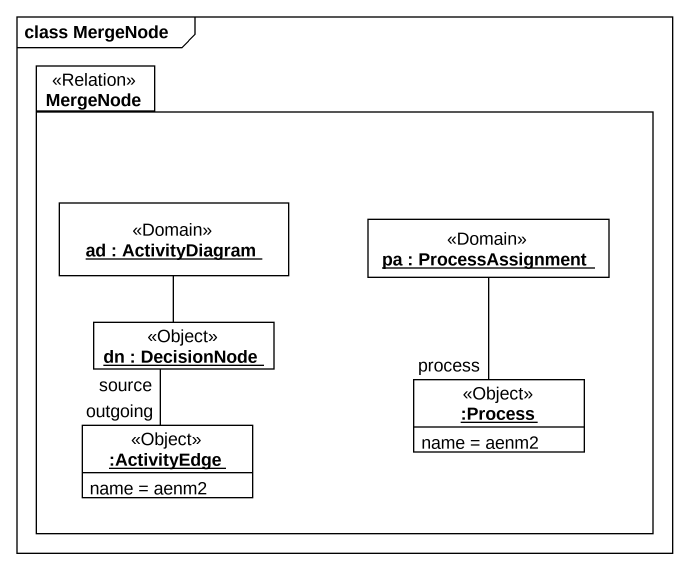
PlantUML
@startuml
mainframe class MergeNode
hide circle
hide empty members
package MergeNode <<Relation>> {
  object "ad : ActivityDiagram" as ad <<Domain>>
  object "pa : ProcessAssignment" as pa <<Domain>>
  object "dn : DecisionNode" as dn <<Object>>
  object ":Process" as Process_ <<Object>> {
    name = aenm2
  }
  object ":ActivityEdge" as ActivityEdge <<Object>> {
    name = aenm2
  }
}
ad -- dn
pa -- Process_ : process
dn -- ActivityEdge : source\noutgoing
@enduml
